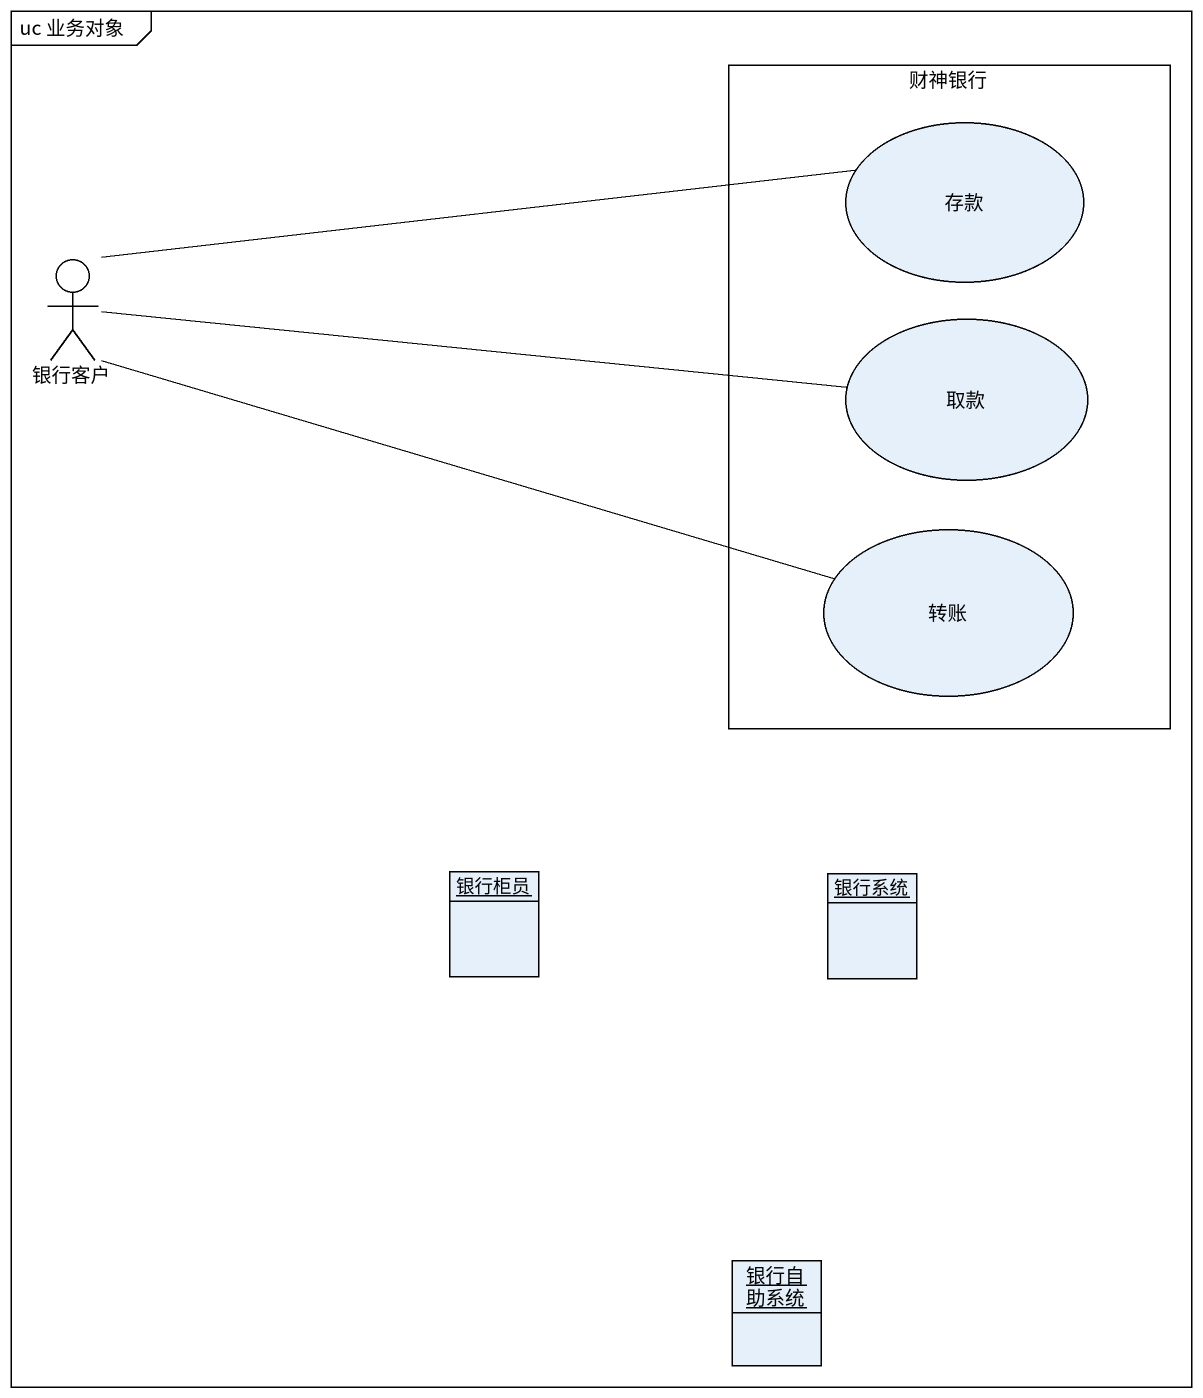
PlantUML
@startuml
mainframe uc 业务对象
allowmixing
hide circle
hide empty members
rectangle 财神银行 {
  usecase 存款
  usecase 取款
  usecase 转账
}
actor 银行客户
object 银行柜员
object 银行系统
object 银行自助系统
银行客户 -right- 存款
银行客户 -right- 取款
银行客户 -right- 转账
@enduml
